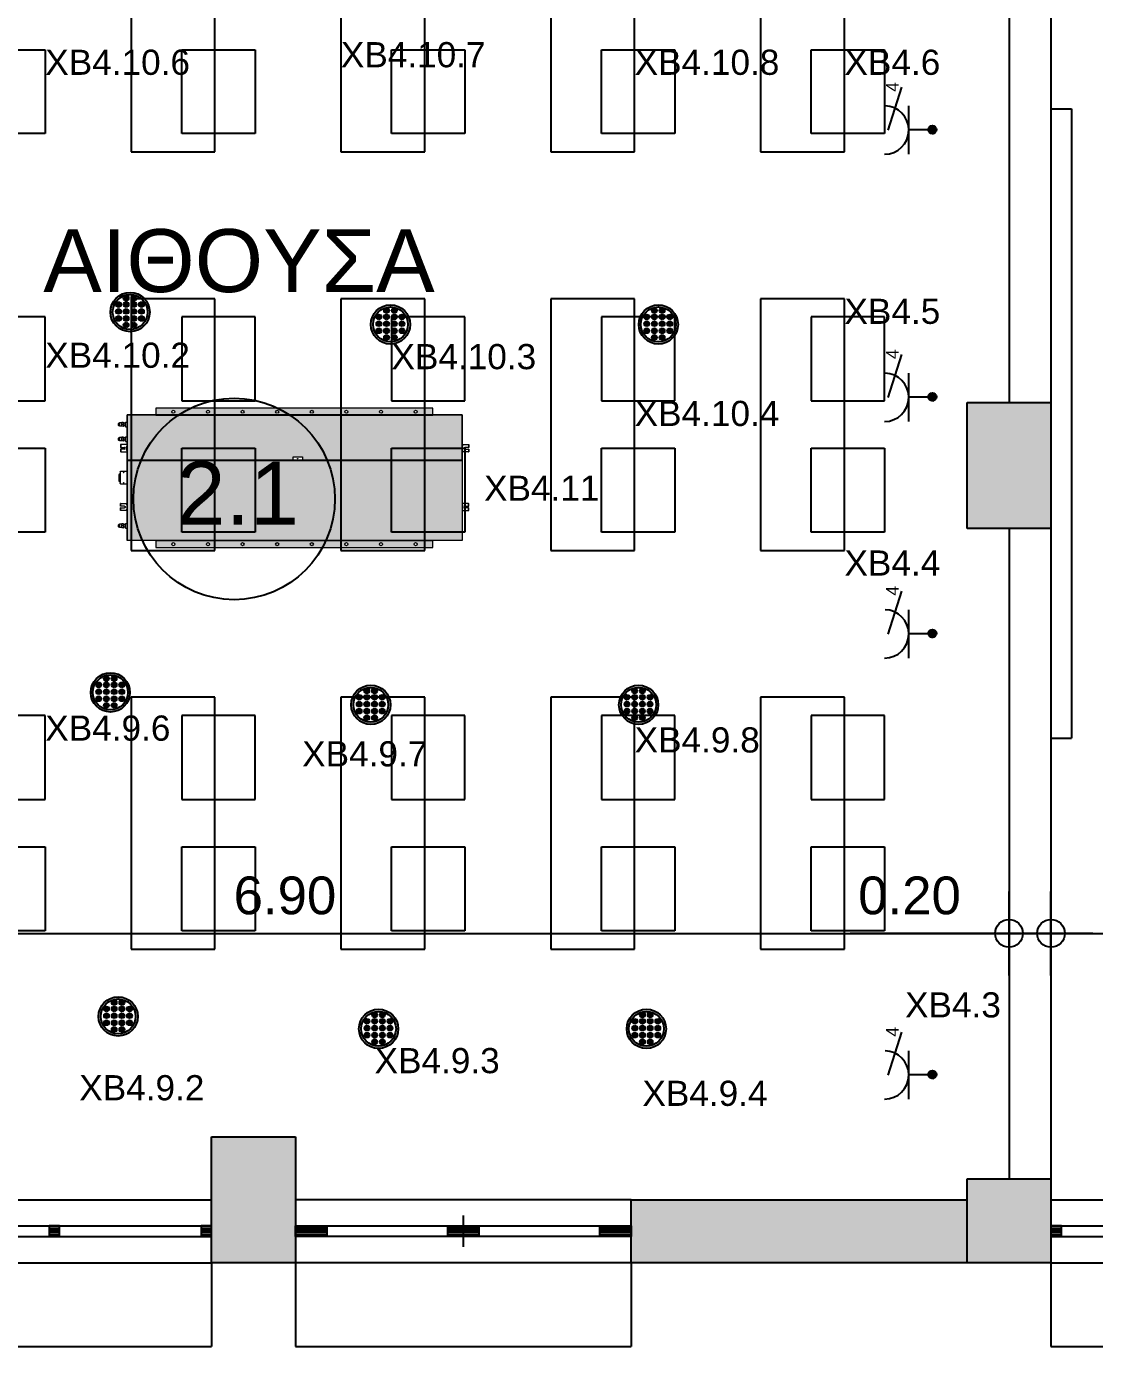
# Model space of a CAD drawing. Header units: metres. Extents: x 0 to 132, y -109 to 310.
# Drawn here: x 13.94 to 19.03, y 173.67 to 179.97 of the extents above; entities that cross this region are included whole.
import ezdxf

# ---------------------------------------------------------------- set-up
doc = ezdxf.new("R2010")
doc.units = ezdxf.units.M
doc.header["$LTSCALE"] = 0.036
doc.layers.get('0').update_dxf_attribs({"color": 252})
doc.layers.get('Defpoints').update_dxf_attribs({"color": 252})
for name, color, linetype in [('arxitektonika', 254, 'Continuous'), ('DIMBLK', 252, 'Continuous'), ('electext', 20, 'Continuous'), ('Epipla', 252, 'Continuous'), ('HLEK-SYMBOL', 3, 'Continuous'), ('HLEK_FL001_SYMBOLS', 230, 'Continuous'), ('mihanologika text', 20, 'Continuous'), ('Parathira', 252, 'Continuous')]:
    doc.layers.add(name, color=color, linetype=linetype)
doc.layers.add('axel', color=170, linetype='Continuous', lineweight=0)
doc.styles.add('COMU-N', font='arial.ttf')
doc.styles.get("Standard").update_dxf_attribs({"font": 'arial.ttf'})
doc.dimstyles.new('CADWDOT', dxfattribs={"dimscale": 0.1, "dimtxt": 1.8, "dimasz": 0.08, "dimexe": 2, "dimexo": 0, "dimgap": 0.09, "dimtad": 0, "dimrnd": 0.001, "dimzin": 0, "dimdsep": 46, "dimtxsty": 'Standard', "dimblk1": 'ARTDIM', "dimblk2": 'ARTDIM', "dimsah": 1, "dimcen": 0.09, "dimdle": 0.05, "dimse1": 1, "dimse2": 1, "dimadec": 0, "dimazin": 0, "dimtfac": 1, "dimtmove": 0, "dimatfit": 3, "dimldrblk": 'ARTDIM', "dimfxl": 2, "dimtvp": 0.9999, "dimtolj": 1, "dimtzin": 0, "dimarcsym": 0})

# ---------------------------------------------------------------- blocks, each defined once
blk = doc.blocks.new('A$C6FF3758E')
at = {"layer": 'Parathira'}
for p, q in [((0, 0.175), (0, 0.125)), ((0.05, 0.175), (0, 0.175)), ((0, 0.175), (3, 0.175)), ((0, 0.165), (0.05, 0.165)), ((0, 0.155), (0.05, 0.155)), ((0, 0.145), (0.05, 0.145)), ((0, 0.135), (0.05, 0.135)), ((0.05, 0.125), (0.05, 0.175)), ((0.725, 0.175), (0.725, 0.125)), ((0.775, 0.175), (0.725, 0.175)), ((0.725, 0.165), (0.775, 0.165)), ((0.725, 0.155), (0.775, 0.155)), ((0.725, 0.145), (0.775, 0.145)), ((0.725, 0.135), (0.775, 0.135)), ((0.775, 0.125), (0.775, 0.175)), ((1.475, 0.175), (1.475, 0.125)), ((1.525, 0.175), (1.475, 0.175)), ((1.475, 0.165), (1.525, 0.165)), ((1.475, 0.155), (1.525, 0.155)), ((1.475, 0.145), (1.525, 0.145)), ((1.475, 0.135), (1.525, 0.135)), ((1.525, 0.125), (1.525, 0.175)), ((2.225, 0.175), (2.225, 0.125)), ((2.275, 0.175), (2.225, 0.175)), ((2.225, 0.165), (2.275, 0.165)), ((2.225, 0.155), (2.275, 0.155)), ((2.225, 0.145), (2.275, 0.145)), ((2.225, 0.135), (2.275, 0.135)), ((2.275, 0.125), (2.275, 0.175)), ((2.95, 0.175), (2.95, 0.125)), ((3, 0.175), (2.95, 0.175)), ((2.95, 0.165), (3, 0.165)), ((2.95, 0.155), (3, 0.155)), ((2.95, 0.145), (3, 0.145)), ((2.95, 0.135), (3, 0.135)), ((3, 0.125), (3, 0.175)), ((0, 0.125), (0.05, 0.125)), ((0, 0.125), (3, 0.125)), ((0.725, 0.125), (0.775, 0.125)), ((1.475, 0.125), (1.525, 0.125)), ((2.225, 0.125), (2.275, 0.125)), ((2.95, 0.125), (3, 0.125))]:
    blk.add_line(p, q, dxfattribs=at)
blk = doc.blocks.new('A$C11F247D9')
at = {"layer": 'Parathira'}
for p, q in [((-0.15, -1.6), (-0.15, 0)), ((-0.15, 0), (-0.1, 0)), ((-0.14, 0), (-0.14, -0.15)), ((-0.13, 0), (-0.13, -0.15)), ((-0.12, 0), (-0.12, -0.15)), ((-0.11, 0), (-0.11, -0.15)), ((-0.1, 0), (-0.1, -1.6)), ((-0.1, -0.15), (-0.15, -0.15)), ((-0.1, -0.725), (-0.15, -0.725)), ((-0.14, -0.725), (-0.14, -0.875)), ((-0.13, -0.725), (-0.13, -0.875)), ((-0.12, -0.725), (-0.12, -0.875)), ((-0.11, -0.725), (-0.11, -0.875)), ((-0.05, -0.8), (-0.2, -0.8)), ((-0.1, -0.875), (-0.15, -0.875)), ((-0.1, -1.45), (-0.15, -1.45)), ((-0.14, -1.45), (-0.14, -1.6)), ((-0.13, -1.45), (-0.13, -1.6)), ((-0.12, -1.45), (-0.12, -1.6)), ((-0.11, -1.45), (-0.11, -1.6)), ((-0.1, -1.6), (-0.15, -1.6))]:
    blk.add_line(p, q, dxfattribs=at)
blk = doc.blocks.new('A$C3D465094')
at = {"layer": 'Parathira'}
for p, q in [((0.175, 0), (0.175, -3.2)), ((0.225, 0), (0.175, 0)), ((0.175, 0), (0.175, -0.05)), ((0.185, 0), (0.185, -0.05)), ((0.195, 0), (0.195, -0.05)), ((0.205, 0), (0.205, -0.05)), ((0.215, 0), (0.215, -0.05)), ((0.225, 0), (0.225, -3.2)), ((0.225, -0.05), (0.225, 0)), ((0.175, -0.05), (0.225, -0.05)), ((0.225, -0.775), (0.175, -0.775)), ((0.175, -0.775), (0.175, -0.825)), ((0.185, -0.775), (0.185, -0.825)), ((0.195, -0.775), (0.195, -0.825)), ((0.205, -0.775), (0.205, -0.825)), ((0.215, -0.775), (0.215, -0.825)), ((0.225, -0.825), (0.225, -0.775)), ((0.175, -0.825), (0.225, -0.825)), ((0.225, -1.575), (0.175, -1.575)), ((0.175, -1.575), (0.175, -1.625)), ((0.175, -1.625), (0.225, -1.625)), ((0.185, -1.575), (0.185, -1.625)), ((0.195, -1.575), (0.195, -1.625)), ((0.205, -1.575), (0.205, -1.625)), ((0.215, -1.575), (0.215, -1.625)), ((0.225, -1.625), (0.225, -1.575)), ((0.225, -2.375), (0.175, -2.375)), ((0.175, -2.375), (0.175, -2.425)), ((0.185, -2.375), (0.185, -2.425)), ((0.195, -2.375), (0.195, -2.425)), ((0.205, -2.375), (0.205, -2.425)), ((0.215, -2.375), (0.215, -2.425)), ((0.225, -2.425), (0.225, -2.375)), ((0.175, -2.425), (0.225, -2.425)), ((0.225, -3.15), (0.175, -3.15)), ((0.175, -3.15), (0.175, -3.2)), ((0.175, -3.2), (0.225, -3.2)), ((0.185, -3.15), (0.185, -3.2)), ((0.195, -3.15), (0.195, -3.2)), ((0.205, -3.15), (0.205, -3.2)), ((0.215, -3.15), (0.215, -3.2)), ((0.225, -3.2), (0.225, -3.15))]:
    blk.add_line(p, q, dxfattribs=at)
blk = doc.blocks.new('ARTDIM')
at = {"layer": 'DIMBLK'}
for p, q in [((0, -24.9975), (0, 24.9975)), ((-24.9975, 0), (24.9975, 0))]:
    blk.add_line(p, q, dxfattribs=at)
blk.add_circle((0, 0), 8.25, dxfattribs=at)
blk = doc.blocks.new('*D718')
at = {"layer": 'arxitektonika', "color": 0, "lineweight": -2}
blk.add_line((11.7248, 175.642), (18.6102, 175.642), dxfattribs=at)
at = {"layer": 'Defpoints', "color": 0, "transparency": 16777216}
for p in [(11.7168, 176.3725), (18.6182, 176.3725), (18.6182, 175.642)]:
    blk.add_point(p, dxfattribs=at)
at = {"layer": 'arxitektonika', "color": 0, "lineweight": -2, "xscale": 0.008, "yscale": 0.008, "zscale": 0.008, "rotation": 180}
blk.add_blockref('ARTDIM', (11.7168, 175.642), dxfattribs=at)
at = {"layer": 'arxitektonika', "color": 0, "lineweight": -2, "xscale": 0.008, "yscale": 0.008, "zscale": 0.008}
blk.add_blockref('ARTDIM', (18.6182, 175.642), dxfattribs=at)
at = {"layer": 'arxitektonika', "color": 0, "insert": (15.1675, 175.822), "char_height": 0.18, "attachment_point": 5}
blk.add_mtext('\\A1;6.90', dxfattribs=at)
blk = doc.blocks.new('*D719')
at = {"layer": 'arxitektonika', "color": 0, "lineweight": -2}
blk.add_line((18.8262, 175.642), (25.8102, 175.642), dxfattribs=at)
at = {"layer": 'Defpoints', "color": 0, "transparency": 16777216}
for p in [(18.8182, 177.5725), (25.8182, 177.5725), (25.8182, 175.642)]:
    blk.add_point(p, dxfattribs=at)
at = {"layer": 'arxitektonika', "color": 0, "lineweight": -2, "xscale": 0.008, "yscale": 0.008, "zscale": 0.008, "rotation": 180}
blk.add_blockref('ARTDIM', (18.8182, 175.642), dxfattribs=at)
at = {"layer": 'arxitektonika', "color": 0, "lineweight": -2, "xscale": 0.008, "yscale": 0.008, "zscale": 0.008}
blk.add_blockref('ARTDIM', (25.8182, 175.642), dxfattribs=at)
at = {"layer": 'arxitektonika', "color": 0, "insert": (22.3182, 175.822), "char_height": 0.18, "attachment_point": 5}
blk.add_mtext('\\A1;7.00', dxfattribs=at)
blk = doc.blocks.new('*D749')
at = {"layer": 'arxitektonika', "color": 0, "lineweight": -2}
for p, q in [((18.6182, 175.642), (17.8609, 175.642)), ((18.8102, 175.642), (18.6262, 175.642))]:
    blk.add_line(p, q, dxfattribs=at)
at = {"layer": 'Defpoints', "color": 0, "transparency": 16777216}
for p in [(18.6182, 175.7541), (18.8182, 175.7541), (18.6182, 175.642)]:
    blk.add_point(p, dxfattribs=at)
at = {"layer": 'arxitektonika', "color": 0, "lineweight": -2, "xscale": 0.008, "yscale": 0.008, "zscale": 0.008, "rotation": 180}
blk.add_blockref('ARTDIM', (18.6182, 175.642), dxfattribs=at)
at = {"layer": 'arxitektonika', "color": 0, "lineweight": -2, "xscale": 0.008, "yscale": 0.008, "zscale": 0.008}
blk.add_blockref('ARTDIM', (18.8182, 175.642), dxfattribs=at)
at = {"layer": 'arxitektonika', "color": 0, "insert": (18.1442, 175.822), "char_height": 0.18, "attachment_point": 5}
blk.add_mtext('\\A1;0.20', dxfattribs=at)
blk = doc.blocks.new('A$C5883325D')
at = {"layer": 'Epipla'}
for p, q in [((1.9027, -1.3048), (1.9027, -2.5048)), ((2.3027, -1.3048), (1.9027, -1.3048)), ((2.3027, -2.5048), (2.3027, -1.3048)), ((2.9027, -1.3048), (2.9027, -2.5048)), ((3.3027, -1.3048), (2.9027, -1.3048)), ((3.3027, -2.5048), (3.3027, -1.3048)), ((3.9027, -1.3048), (3.9027, -2.5048)), ((4.3027, -1.3048), (3.9027, -1.3048)), ((4.3027, -2.5048), (4.3027, -1.3048)), ((4.9027, -1.3048), (4.9027, -2.5048)), ((5.3027, -1.3048), (4.9027, -1.3048)), ((5.3027, -2.5048), (5.3027, -1.3048)), ((6.3027, -1.3048), (5.9027, -1.3048)), ((5.9027, -1.3048), (5.9027, -2.5048)), ((6.3027, -2.5048), (6.3027, -1.3048)), ((1.1745, -1.3258), (0.7745, -1.3258)), ((0.7745, -1.3258), (0.7745, -2.5258)), ((1.1745, -2.5258), (1.1745, -1.3258)), ((2.144, -1.3918), (2.144, -1.7918)), ((2.494, -1.3918), (2.144, -1.3918)), ((2.494, -1.7918), (2.494, -1.3918)), ((3.144, -1.3918), (3.144, -1.7918)), ((3.494, -1.3918), (3.144, -1.3918)), ((3.494, -1.7918), (3.494, -1.3918)), ((4.144, -1.3918), (4.144, -1.7918)), ((4.494, -1.3918), (4.144, -1.3918)), ((4.494, -1.7918), (4.494, -1.3918)), ((5.144, -1.3918), (5.144, -1.7918)), ((5.494, -1.3918), (5.144, -1.3918)), ((5.494, -1.7918), (5.494, -1.3918)), ((6.494, -1.3918), (6.144, -1.3918)), ((6.144, -1.3918), (6.144, -1.7918)), ((6.494, -1.7918), (6.494, -1.3918)), ((0.9333, -1.6784), (0.5833, -1.6784)), ((0.5833, -1.6784), (0.5833, -2.0784)), ((0.9333, -2.0784), (0.9333, -1.6784)), ((2.144, -1.7918), (2.494, -1.7918)), ((3.144, -1.7918), (3.494, -1.7918)), ((4.144, -1.7918), (4.494, -1.7918)), ((5.144, -1.7918), (5.494, -1.7918)), ((6.144, -1.7918), (6.494, -1.7918)), ((2.144, -2.0179), (2.494, -2.0179)), ((2.144, -2.4179), (2.144, -2.0179)), ((2.494, -2.0179), (2.494, -2.4179)), ((3.144, -2.0179), (3.494, -2.0179)), ((3.144, -2.4179), (3.144, -2.0179)), ((3.494, -2.0179), (3.494, -2.4179)), ((4.144, -2.0179), (4.494, -2.0179)), ((4.144, -2.4179), (4.144, -2.0179)), ((4.494, -2.0179), (4.494, -2.4179)), ((5.144, -2.0179), (5.494, -2.0179)), ((5.144, -2.4179), (5.144, -2.0179)), ((5.494, -2.0179), (5.494, -2.4179)), ((6.144, -2.4179), (6.144, -2.0179)), ((6.144, -2.0179), (6.494, -2.0179)), ((6.494, -2.0179), (6.494, -2.4179)), ((0.5833, -2.0784), (0.9333, -2.0784)), ((2.494, -2.4179), (2.144, -2.4179)), ((3.494, -2.4179), (3.144, -2.4179)), ((4.494, -2.4179), (4.144, -2.4179)), ((5.494, -2.4179), (5.144, -2.4179)), ((6.494, -2.4179), (6.144, -2.4179)), ((1.9027, -2.5048), (2.3027, -2.5048)), ((2.9027, -2.5048), (3.3027, -2.5048)), ((3.9027, -2.5048), (4.3027, -2.5048)), ((4.9027, -2.5048), (5.3027, -2.5048)), ((5.9027, -2.5048), (6.3027, -2.5048)), ((0.7745, -2.5258), (1.1745, -2.5258)), ((2.3027, -3.2048), (1.9027, -3.2048)), ((1.9027, -3.2048), (1.9027, -4.4048)), ((2.3027, -4.4048), (2.3027, -3.2048)), ((3.3027, -3.2048), (2.9027, -3.2048)), ((2.9027, -3.2048), (2.9027, -4.4048)), ((3.3027, -4.4048), (3.3027, -3.2048)), ((4.3027, -3.2048), (3.9027, -3.2048)), ((3.9027, -3.2048), (3.9027, -4.4048)), ((4.3027, -4.4048), (4.3027, -3.2048)), ((5.3027, -3.2048), (4.9027, -3.2048)), ((4.9027, -3.2048), (4.9027, -4.4048)), ((5.3027, -4.4048), (5.3027, -3.2048)), ((5.9027, -3.2048), (5.9027, -4.4048)), ((6.3027, -3.2048), (5.9027, -3.2048)), ((6.3027, -4.4048), (6.3027, -3.2048)), ((2.494, -3.2918), (2.144, -3.2918)), ((2.144, -3.2918), (2.144, -3.6918)), ((2.494, -3.6918), (2.494, -3.2918)), ((3.494, -3.2918), (3.144, -3.2918)), ((3.144, -3.2918), (3.144, -3.6918)), ((3.494, -3.6918), (3.494, -3.2918)), ((4.494, -3.2918), (4.144, -3.2918)), ((4.144, -3.2918), (4.144, -3.6918)), ((4.494, -3.6918), (4.494, -3.2918)), ((5.494, -3.2918), (5.144, -3.2918)), ((5.144, -3.2918), (5.144, -3.6918)), ((5.494, -3.6918), (5.494, -3.2918)), ((6.144, -3.2918), (6.144, -3.6918)), ((6.494, -3.2918), (6.144, -3.2918)), ((6.494, -3.6918), (6.494, -3.2918)), ((2.144, -3.6918), (2.494, -3.6918)), ((3.144, -3.6918), (3.494, -3.6918)), ((4.144, -3.6918), (4.494, -3.6918)), ((5.144, -3.6918), (5.494, -3.6918)), ((6.144, -3.6918), (6.494, -3.6918)), ((2.144, -4.3179), (2.144, -3.9179)), ((2.144, -3.9179), (2.494, -3.9179)), ((2.494, -3.9179), (2.494, -4.3179)), ((3.144, -4.3179), (3.144, -3.9179)), ((3.144, -3.9179), (3.494, -3.9179)), ((3.494, -3.9179), (3.494, -4.3179)), ((4.144, -4.3179), (4.144, -3.9179)), ((4.144, -3.9179), (4.494, -3.9179)), ((4.494, -3.9179), (4.494, -4.3179)), ((5.144, -4.3179), (5.144, -3.9179)), ((5.144, -3.9179), (5.494, -3.9179)), ((5.494, -3.9179), (5.494, -4.3179)), ((6.144, -3.9179), (6.494, -3.9179)), ((6.144, -4.3179), (6.144, -3.9179)), ((6.494, -3.9179), (6.494, -4.3179)), ((2.494, -4.3179), (2.144, -4.3179)), ((3.494, -4.3179), (3.144, -4.3179)), ((4.494, -4.3179), (4.144, -4.3179)), ((5.494, -4.3179), (5.144, -4.3179)), ((6.494, -4.3179), (6.144, -4.3179)), ((1.9027, -4.4048), (2.3027, -4.4048)), ((2.9027, -4.4048), (3.3027, -4.4048)), ((3.9027, -4.4048), (4.3027, -4.4048)), ((4.9027, -4.4048), (5.3027, -4.4048)), ((5.9027, -4.4048), (6.3027, -4.4048)), ((2.3027, -5.1048), (1.9027, -5.1048)), ((1.9027, -5.1048), (1.9027, -6.3048)), ((2.3027, -6.3048), (2.3027, -5.1048)), ((3.3027, -5.1048), (2.9027, -5.1048)), ((2.9027, -5.1048), (2.9027, -6.3048)), ((3.3027, -6.3048), (3.3027, -5.1048)), ((4.3027, -5.1048), (3.9027, -5.1048)), ((3.9027, -5.1048), (3.9027, -6.3048)), ((4.3027, -6.3048), (4.3027, -5.1048)), ((5.3027, -5.1048), (4.9027, -5.1048)), ((4.9027, -5.1048), (4.9027, -6.3048)), ((5.3027, -6.3048), (5.3027, -5.1048)), ((5.9027, -5.1048), (5.9027, -6.3048)), ((6.3027, -5.1048), (5.9027, -5.1048)), ((6.3027, -6.3048), (6.3027, -5.1048)), ((2.494, -5.1918), (2.144, -5.1918)), ((2.144, -5.1918), (2.144, -5.5918)), ((2.494, -5.5918), (2.494, -5.1918)), ((3.494, -5.1918), (3.144, -5.1918)), ((3.144, -5.1918), (3.144, -5.5918)), ((3.494, -5.5918), (3.494, -5.1918)), ((4.494, -5.1918), (4.144, -5.1918)), ((4.144, -5.1918), (4.144, -5.5918)), ((4.494, -5.5918), (4.494, -5.1918)), ((5.494, -5.1918), (5.144, -5.1918)), ((5.144, -5.1918), (5.144, -5.5918)), ((5.494, -5.5918), (5.494, -5.1918)), ((6.144, -5.1918), (6.144, -5.5918)), ((6.494, -5.1918), (6.144, -5.1918)), ((6.494, -5.5918), (6.494, -5.1918)), ((2.144, -5.5918), (2.494, -5.5918)), ((3.144, -5.5918), (3.494, -5.5918)), ((4.144, -5.5918), (4.494, -5.5918)), ((5.144, -5.5918), (5.494, -5.5918)), ((6.144, -5.5918), (6.494, -5.5918)), ((2.144, -6.2179), (2.144, -5.8179)), ((2.144, -5.8179), (2.494, -5.8179)), ((2.494, -5.8179), (2.494, -6.2179)), ((3.144, -6.2179), (3.144, -5.8179)), ((3.144, -5.8179), (3.494, -5.8179)), ((3.494, -5.8179), (3.494, -6.2179)), ((4.144, -6.2179), (4.144, -5.8179)), ((4.144, -5.8179), (4.494, -5.8179)), ((4.494, -5.8179), (4.494, -6.2179)), ((5.144, -6.2179), (5.144, -5.8179)), ((5.144, -5.8179), (5.494, -5.8179)), ((5.494, -5.8179), (5.494, -6.2179)), ((6.144, -5.8179), (6.494, -5.8179)), ((6.144, -6.2179), (6.144, -5.8179)), ((6.494, -5.8179), (6.494, -6.2179)), ((2.494, -6.2179), (2.144, -6.2179)), ((3.494, -6.2179), (3.144, -6.2179)), ((4.494, -6.2179), (4.144, -6.2179)), ((5.494, -6.2179), (5.144, -6.2179)), ((6.494, -6.2179), (6.144, -6.2179)), ((1.9027, -6.3048), (2.3027, -6.3048)), ((2.9027, -6.3048), (3.3027, -6.3048)), ((3.9027, -6.3048), (4.3027, -6.3048)), ((4.9027, -6.3048), (5.3027, -6.3048)), ((5.9027, -6.3048), (6.3027, -6.3048))]:
    blk.add_line(p, q, dxfattribs=at)
blk = doc.blocks.new('gJ6_a14')
at = {"linetype": 'Continuous'}
for p, q in [((-0.1176, 0.1119), (0.113, 0.1119)), ((0, 0.1119), (0, 0))]:
    blk.add_line(p, q, dxfattribs=at)
blk.add_arc((-0.0023, 0.2279), 0.1153, 180, 358.95657, dxfattribs=at)
blk = doc.blocks.new('*X789')
at = {"color": 0}
for p, q in [((15.598, 2.587), (15.737, 2.727)), ((15.598, 2.622), (15.702, 2.727)), ((15.601, 2.607), (15.609, 2.616)), ((15.604, 2.646), (15.605, 2.647)), ((15.605, 2.559), (15.765, 2.719)), ((15.605, 2.577), (15.614, 2.585)), ((15.609, 2.652), (15.618, 2.66)), ((15.611, 2.547), (15.618, 2.554)), ((15.614, 2.621), (15.623, 2.63)), ((15.617, 2.536), (15.789, 2.707)), ((15.618, 2.59), (15.627, 2.599)), ((15.623, 2.665), (15.631, 2.674)), ((15.623, 2.559), (15.631, 2.568)), ((15.627, 2.634), (15.636, 2.643)), ((15.627, 2.528), (15.636, 2.537)), ((15.631, 2.603), (15.64, 2.612)), ((15.633, 2.516), (15.808, 2.691)), ((15.636, 2.678), (15.645, 2.687)), ((15.636, 2.572), (15.645, 2.581)), ((15.64, 2.647), (15.649, 2.656)), ((15.64, 2.541), (15.649, 2.55)), ((15.645, 2.616), (15.654, 2.625)), ((15.645, 2.51), (15.654, 2.519)), ((15.649, 2.691), (15.658, 2.7)), ((15.649, 2.585), (15.658, 2.594)), ((15.653, 2.501), (15.824, 2.672)), ((15.654, 2.66), (15.662, 2.669)), ((15.654, 2.554), (15.662, 2.563)), ((15.658, 2.63), (15.667, 2.638)), ((15.658, 2.523), (15.667, 2.532)), ((15.662, 2.705), (15.671, 2.714)), ((15.662, 2.599), (15.671, 2.607)), ((15.664, 2.494), (15.671, 2.501)), ((15.667, 2.674), (15.676, 2.683)), ((15.667, 2.568), (15.676, 2.577)), ((15.671, 2.643), (15.68, 2.652)), ((15.671, 2.537), (15.68, 2.546)), ((15.676, 2.718), (15.678, 2.721)), ((15.676, 2.489), (15.836, 2.648)), ((15.676, 2.612), (15.685, 2.621)), ((15.676, 2.506), (15.685, 2.515)), ((15.68, 2.687), (15.689, 2.696)), ((15.68, 2.581), (15.689, 2.59)), ((15.685, 2.656), (15.693, 2.665)), ((15.685, 2.55), (15.693, 2.559)), ((15.689, 2.625), (15.698, 2.634)), ((15.689, 2.519), (15.698, 2.528)), ((15.693, 2.7), (15.702, 2.709)), ((15.693, 2.594), (15.702, 2.603)), ((15.693, 2.488), (15.702, 2.497)), ((15.698, 2.669), (15.707, 2.678)), ((15.698, 2.563), (15.707, 2.572)), ((15.702, 2.638), (15.711, 2.647)), ((15.702, 2.532), (15.711, 2.541)), ((15.705, 2.482), (15.843, 2.62)), ((15.707, 2.714), (15.715, 2.722)), ((15.707, 2.607), (15.715, 2.616)), ((15.707, 2.501), (15.715, 2.51)), ((15.711, 2.683), (15.72, 2.691)), ((15.711, 2.577), (15.72, 2.585)), ((15.715, 2.652), (15.724, 2.66)), ((15.715, 2.546), (15.724, 2.554)), ((15.72, 2.727), (15.721, 2.728)), ((15.72, 2.621), (15.729, 2.63)), ((15.72, 2.515), (15.729, 2.523)), ((15.724, 2.696), (15.733, 2.705)), ((15.724, 2.59), (15.733, 2.599)), ((15.724, 2.484), (15.733, 2.493)), ((15.729, 2.665), (15.738, 2.674)), ((15.729, 2.559), (15.738, 2.568)), ((15.733, 2.634), (15.742, 2.643)), ((15.733, 2.528), (15.742, 2.537)), ((15.738, 2.709), (15.746, 2.718)), ((15.738, 2.603), (15.746, 2.612)), ((15.738, 2.497), (15.746, 2.506)), ((15.741, 2.482), (15.842, 2.584)), ((15.742, 2.678), (15.751, 2.687)), ((15.742, 2.572), (15.751, 2.581)), ((15.746, 2.647), (15.755, 2.656)), ((15.746, 2.541), (15.755, 2.55)), ((15.751, 2.722), (15.752, 2.724)), ((15.751, 2.616), (15.76, 2.625)), ((15.751, 2.51), (15.76, 2.519)), ((15.755, 2.691), (15.764, 2.7)), ((15.755, 2.585), (15.764, 2.594)), ((15.76, 2.66), (15.768, 2.669)), ((15.76, 2.554), (15.768, 2.563)), ((15.764, 2.63), (15.773, 2.638)), ((15.764, 2.523), (15.773, 2.532)), ((15.768, 2.705), (15.777, 2.714)), ((15.768, 2.599), (15.777, 2.607)), ((15.768, 2.493), (15.777, 2.501)), ((15.773, 2.674), (15.782, 2.683)), ((15.773, 2.568), (15.782, 2.577)), ((15.777, 2.643), (15.786, 2.652)), ((15.777, 2.537), (15.786, 2.546)), ((15.782, 2.612), (15.791, 2.621)), ((15.782, 2.506), (15.791, 2.515)), ((15.786, 2.687), (15.795, 2.696)), ((15.786, 2.581), (15.795, 2.59)), ((15.791, 2.656), (15.799, 2.665)), ((15.791, 2.55), (15.799, 2.559)), ((15.795, 2.625), (15.804, 2.634)), ((15.795, 2.519), (15.804, 2.528)), ((15.799, 2.594), (15.808, 2.603)), ((15.804, 2.669), (15.813, 2.678)), ((15.804, 2.563), (15.813, 2.572)), ((15.808, 2.638), (15.817, 2.647)), ((15.808, 2.532), (15.817, 2.541)), ((15.813, 2.607), (15.822, 2.616)), ((15.817, 2.577), (15.826, 2.585)), ((15.822, 2.652), (15.83, 2.66)), ((15.822, 2.546), (15.83, 2.554)), ((15.826, 2.621), (15.835, 2.63)), ((15.83, 2.59), (15.839, 2.599)), ((15.835, 2.559), (15.835, 2.56)), ((15.839, 2.634), (15.84, 2.635)), ((15.844, 2.603), (15.844, 2.603))]:
    blk.add_line(p, q, dxfattribs=at)
blk = doc.blocks.new('GJ6_A78')
at = {"layer": 'HLEK-SYMBOL', "color": 0, "linetype": 'Continuous'}
blk.add_circle((0, 0), 0.0989, dxfattribs=at)
at = {"layer": 'HLEK-SYMBOL', "color": 0, "xscale": 0.8, "yscale": 0.8, "zscale": 0.8}
blk.add_blockref('*X789', (-12.576, -2.084), dxfattribs=at)
blk = doc.blocks.new('priza')
at = {"layer": 'HLEK_FL001_SYMBOLS', "rotation": 180}
blk.add_blockref('gJ6_a14', (87.4, -100.4952), dxfattribs=at)
at = {"layer": 'HLEK_FL001_SYMBOLS', "xscale": 0.1951472641207488, "yscale": 0.1951472641207488, "zscale": 0.1951472641207488}
blk.add_blockref('GJ6_A78', (87.4, -100.4953), dxfattribs=at)
blk = doc.blocks.new('priza tetrapli')
at = {"layer": 'HLEK_FL001_SYMBOLS', "ltscale": 5}
blk.add_line((444.1264, -18.901), (444.3314, -18.9664), dxfattribs=at)
at = {"layer": 'HLEK_FL001_SYMBOLS', "rotation": 180}
blk.add_blockref('priza', (531.5297, -119.6074), dxfattribs=at)
at = {"layer": 'HLEK_FL001_SYMBOLS', "ltscale": 5}
blk.add_text('4', height=0.06, dxfattribs=at).set_placement((444.3099, -18.9515))
blk = doc.blocks.new('led downlight 26W xoneyto 18cm')
at = {"layer": 'HLEK_FL001_SYMBOLS'}
h = blk.add_hatch(color=256, dxfattribs=at)
h.paths.add_polyline_path([(45.0105, 62.6523, 1), (45.1976, 62.6523, 1)])
h.paths.add_polyline_path([(45.1872, 62.6523, 1), (45.0209, 62.6523, 1)], flags=16)
at = {"layer": 'HLEK_FL001_SYMBOLS', "linetype": 'Continuous', "lineweight": 0}
h = blk.add_hatch(color=11, dxfattribs=at)
h.dxf.hatch_style = 1
h.paths.add_polyline_path([(45.062, 62.688, 1), (45.0351, 62.688, 1)])
h = blk.add_hatch(color=11, dxfattribs=at)
h.dxf.hatch_style = 1
h.paths.add_polyline_path([(45.0985, 62.7188, 1), (45.0716, 62.7188, 1)])
h = blk.add_hatch(color=11, dxfattribs=at)
h.dxf.hatch_style = 1
h.paths.add_polyline_path([(45.0985, 62.688, 1), (45.0716, 62.688, 1)])
h = blk.add_hatch(color=11, dxfattribs=at)
h.dxf.hatch_style = 1
h.paths.add_polyline_path([(45.1355, 62.7188, 1), (45.1087, 62.7188, 1)])
h = blk.add_hatch(color=11, dxfattribs=at)
h.dxf.hatch_style = 1
h.paths.add_polyline_path([(45.1355, 62.688, 1), (45.1087, 62.688, 1)])
h = blk.add_hatch(color=11, dxfattribs=at)
h.dxf.hatch_style = 1
h.paths.add_polyline_path([(45.172, 62.688, 1), (45.1452, 62.688, 1)])
h = blk.add_hatch(color=11, dxfattribs=at)
h.dxf.hatch_style = 1
h.paths.add_polyline_path([(45.062, 62.6556, 1), (45.0351, 62.6556, 1)])
h = blk.add_hatch(color=11, dxfattribs=at)
h.dxf.hatch_style = 1
h.paths.add_polyline_path([(45.062, 62.6219, 1), (45.0351, 62.6219, 1)])
h = blk.add_hatch(color=11, dxfattribs=at)
h.dxf.hatch_style = 1
h.paths.add_polyline_path([(45.0985, 62.6556, 1), (45.0716, 62.6556, 1)])
h = blk.add_hatch(color=11, dxfattribs=at)
h.dxf.hatch_style = 1
h.paths.add_polyline_path([(45.0985, 62.6219, 1), (45.0716, 62.6219, 1)])
h = blk.add_hatch(color=11, dxfattribs=at)
h.dxf.hatch_style = 1
h.paths.add_polyline_path([(45.1355, 62.6556, 1), (45.1087, 62.6556, 1)])
h = blk.add_hatch(color=11, dxfattribs=at)
h.dxf.hatch_style = 1
h.paths.add_polyline_path([(45.1355, 62.6219, 1), (45.1087, 62.6219, 1)])
h = blk.add_hatch(color=11, dxfattribs=at)
h.dxf.hatch_style = 1
h.paths.add_polyline_path([(45.172, 62.6556, 1), (45.1452, 62.6556, 1)])
h = blk.add_hatch(color=11, dxfattribs=at)
h.dxf.hatch_style = 1
h.paths.add_polyline_path([(45.172, 62.6219, 1), (45.1452, 62.6219, 1)])
h = blk.add_hatch(color=11, dxfattribs=at)
h.dxf.hatch_style = 1
h.paths.add_polyline_path([(45.0985, 62.5906, 1), (45.0716, 62.5906, 1)])
h = blk.add_hatch(color=11, dxfattribs=at)
h.dxf.hatch_style = 1
h.paths.add_polyline_path([(45.1355, 62.5906, 1), (45.1087, 62.5906, 1)])
at = {"layer": 'HLEK_FL001_SYMBOLS'}
for radius in [0.0936, 0.0831]:
    blk.add_circle((45.1041, 62.6523), radius, dxfattribs=at)
at = {"layer": 'HLEK_FL001_SYMBOLS', "linetype": 'Continuous', "lineweight": 0}
for centre in [(45.0486, 62.688), (45.0851, 62.7188), (45.0851, 62.688), (45.1221, 62.7188), (45.1221, 62.688), (45.1586, 62.688), (45.0486, 62.6556), (45.0486, 62.6219), (45.0851, 62.6556), (45.0851, 62.6219), (45.1221, 62.6556), (45.1221, 62.6219), (45.1586, 62.6556), (45.1586, 62.6219), (45.0851, 62.5906), (45.1221, 62.5906)]:
    blk.add_circle(centre, 0.0134, dxfattribs=at)
blk = doc.blocks.new('A$C5A126718')
at = {"layer": 'axel'}
for p, q in [((-0.0317, 0.0343), (-0.0317, 0.0321)), ((-0.0301, 0.0343), (-0.0317, 0.0343)), ((-0.0317, 0.0321), (-0.0317, 0.0236)), ((-0.0317, 0.0321), (-0.0301, 0.0321)), ((-0.0317, 0.0236), (-0.0301, 0.0236)), ((-0.0317, 0.0236), (-0.0317, 0.0214)), ((-0.0301, 0.0214), (-0.0317, 0.0214)), ((-0.0301, 0.0129), (-0.0317, 0.0129)), ((-0.0317, 0.0129), (-0.0317, 0.0107)), ((-0.0317, 0.0107), (-0.0301, 0.0107)), ((-0.0317, 0.0107), (-0.0317, 0.0021)), ((-0.0317, 0.0021), (-0.0301, 0.0021)), ((-0.0317, 0.0021), (-0.0317, 0)), ((-0.0301, 0), (-0.0317, 0)), ((-0.0012, 0.0343), (-0.0301, 0.0343)), ((-0.0301, 0.0343), (-0.0301, 0.0321)), ((-0.0301, 0.0321), (-0.0301, 0.0236)), ((-0.0301, 0.0236), (-0.0301, 0.0214)), ((-0.0301, 0.0214), (-0.0131, 0.0214)), ((-0.0301, 0.0129), (-0.0301, 0.0107)), ((-0.0131, 0.0129), (-0.0301, 0.0129)), ((-0.0301, 0.0107), (-0.0301, 0.0021)), ((-0.0301, 0.0021), (-0.0301, 0)), ((-0.0301, 0), (-0.0012, 0)), ((-0.0012, 0.0343), (0, 0.0343)), ((-0.0012, 0.0343), (-0.0012, 0.033)), ((-0.0012, 0.033), (-0.0012, 0.03)), ((-0.0012, 0.03), (-0.0012, 0.0271)), ((-0.0012, 0.0271), (0, 0.0271)), ((-0.0012, 0.027), (-0.0012, 0.0271)), ((-0.0012, 0.0073), (-0.0012, 0.027)), ((-0.0012, 0.0071), (-0.0012, 0.0073)), ((-0.0012, 0.0071), (0, 0.0071)), ((-0.0012, 0.0071), (-0.0012, 0.0043)), ((-0.0012, 0.0043), (-0.0012, 0.0013)), ((-0.0012, 0.0013), (-0.0012, 0)), ((-0.0012, 0), (0, 0)), ((0.0004, 0.0271), (0.0004, 0.0343)), ((0.0004, 0.0271), (0.0004, 0.0343)), ((0.0004, 0.0211), (0.0004, 0.0271)), ((0.0004, 0.0211), (0.0004, 0.0271)), ((0.0004, 0.0207), (0.0004, 0.0211)), ((0.0004, 0.0207), (0.0004, 0.0211)), ((0.0004, 0.0186), (0.0004, 0.0207)), ((0.0004, 0.0186), (0.0004, 0.0207)), ((0.0004, 0.0157), (0.0004, 0.0186)), ((0.0004, 0.0157), (0.0004, 0.0186)), ((0.0004, 0.0136), (0.0004, 0.0157)), ((0.0004, 0.0136), (0.0004, 0.0157)), ((0.0004, 0.0132), (0.0004, 0.0136)), ((0.0004, 0.0132), (0.0004, 0.0136)), ((0.0004, 0.0071), (0.0004, 0.0132)), ((0.0004, 0.0071), (0.0004, 0.0132)), ((0.0004, 0), (0.0004, 0.0071)), ((0.0004, 0), (0.0004, 0.0071))]:
    blk.add_line(p, q, dxfattribs=at)
blk.add_arc((-0.0131, 0.0171), 0.00429, 270, 90, dxfattribs=at)
blk = doc.blocks.new('A$C3A54651E')
at = {"layer": 'axel'}
for p, q in [((0.0091, 0.0228), (0, 0.0228)), ((0, 0.0228), (0, 0)), ((0.0091, 0), (0, 0)), ((0.0091, 0), (0.0091, 0.0228)), ((0.0091, 0.0171), (0.0162, 0.0171)), ((0.0091, 0.0057), (0.0162, 0.0057)), ((0.0162, 0.019), (0.0166, 0.0193)), ((0.0162, 0.0038), (0.0162, 0.019)), ((0.0162, 0.0038), (0.0166, 0.0035)), ((0.0166, 0.0035), (0.0166, 0.0193)), ((0.0166, 0.0193), (0.0184, 0.0193)), ((0.0166, 0.0035), (0.0184, 0.0035)), ((0.0184, 0.02), (0.0184, 0.0199)), ((0.0184, 0.02), (0.0184, 0.02)), ((0.0184, 0.0199), (0.0184, 0.0193)), ((0.0184, 0.0193), (0.0184, 0.0153)), ((0.0184, 0.0153), (0.0184, 0.0067)), ((0.0184, 0.0067), (0.0184, 0.0035)), ((0.0184, 0.0035), (0.0184, 0.0028)), ((0.0184, 0.0028), (0.0184, 0.0028)), ((0.0191, 0.0202), (0.0254, 0.0202)), ((0.0191, 0.0197), (0.0254, 0.0197)), ((0.0191, 0.0109), (0.0254, 0.0109)), ((0.0191, 0.0026), (0.0254, 0.0026)), ((0.0262, 0.0199), (0.0262, 0.02)), ((0.0262, 0.02), (0.0262, 0.02)), ((0.0262, 0.0182), (0.0262, 0.0199)), ((0.0262, 0.0153), (0.0262, 0.0182)), ((0.0262, 0.0182), (0.0284, 0.0182)), ((0.0262, 0.0067), (0.0262, 0.0153)), ((0.0262, 0.0046), (0.0262, 0.0067)), ((0.0262, 0.0028), (0.0262, 0.0046)), ((0.0262, 0.0046), (0.0284, 0.0046)), ((0.0262, 0.0028), (0.0262, 0.0028)), ((0.0284, 0.0193), (0.037, 0.0193)), ((0.0284, 0.0182), (0.0284, 0.0193)), ((0.0284, 0.0046), (0.0284, 0.0182)), ((0.0284, 0.0035), (0.0284, 0.0046)), ((0.0284, 0.0035), (0.037, 0.0035)), ((0.037, 0.0035), (0.037, 0.0193)), ((0.0373, 0.019), (0.037, 0.0193)), ((0.0373, 0.0037), (0.037, 0.0035)), ((0.0373, 0.0182), (0.0373, 0.019)), ((0.0373, 0.0046), (0.0373, 0.0182)), ((0.0373, 0.0182), (0.0403, 0.0182)), ((0.0373, 0.0037), (0.0373, 0.0046)), ((0.0373, 0.0046), (0.0403, 0.0046)), ((0.0403, 0.0046), (0.0403, 0.0182)), ((0.0423, 0.0162), (0.0403, 0.0182)), ((0.0423, 0.0066), (0.0403, 0.0046)), ((0.0423, 0.0066), (0.0423, 0.0162))]:
    blk.add_line(p, q, dxfattribs=at)
for points in [[(0.0191, 0.0202, 0.004311), (0.019, 0.0202, 0.005535), (0.0188, 0.0202, 0.007292), (0.0187, 0.0201, 0.009929), (0.0186, 0.0201), (0.0186, 0.0201, 0.019665), (0.0185, 0.02, 0.032685), (0.0184, 0.02, 0.060642), (0.0184, 0.02), (0.0184, 0.02)], [(0.0184, 0.0199, 0.159929), (0.0184, 0.0199, 0.090191), (0.0184, 0.0199, 0.0462), (0.0184, 0.0199, 0.02623), (0.0185, 0.0198), (0.0186, 0.0198, 0.013719), (0.0187, 0.0198, 0.009481), (0.0188, 0.0198, 0.006867), (0.0189, 0.0197, 0.005151), (0.0191, 0.0197)], [(0.0191, 0.0197, 0.015295), (0.0188, 0.0186, 0.017604), (0.0186, 0.0175), (0.0185, 0.0169, 0.02245), (0.0184, 0.0158), (0.0184, 0.0153)], [(0.0184, 0.0153, 0.023182), (0.0184, 0.0142, 0.022013), (0.0186, 0.0131), (0.0187, 0.0125, 0.017076), (0.0189, 0.0114), (0.0191, 0.0109)], [(0.0191, 0.0109, 0.016103), (0.0188, 0.0098, 0.018613), (0.0186, 0.0088), (0.0185, 0.0083, 0.023826), (0.0184, 0.0072), (0.0184, 0.0067)], [(0.0184, 0.0067, 0.024647), (0.0184, 0.0057, 0.023359), (0.0186, 0.0046), (0.0187, 0.0041, 0.018023), (0.0189, 0.0031), (0.0191, 0.0026)], [(0.0191, 0.0026, -0.004311), (0.019, 0.0026, -0.005535), (0.0188, 0.0026, -0.007292), (0.0187, 0.0027, -0.009929), (0.0186, 0.0027), (0.0186, 0.0027, -0.019665), (0.0185, 0.0027, -0.032685), (0.0184, 0.0028, -0.060642), (0.0184, 0.0028), (0.0184, 0.0028)], [(0.0262, 0.02, 0.102242), (0.0262, 0.02, 0.051435), (0.0261, 0.02, 0.028507), (0.0261, 0.0201, 0.01755), (0.026, 0.0201), (0.0259, 0.0201, 0.009159), (0.0258, 0.0201, 0.006785), (0.0257, 0.0202, 0.005184), (0.0255, 0.0202), (0.0254, 0.0202)], [(0.0254, 0.0197, 0.004812), (0.0256, 0.0197, 0.00636), (0.0258, 0.0198, 0.008685), (0.0259, 0.0198, 0.012384), (0.026, 0.0198), (0.0261, 0.0198, 0.023143), (0.0261, 0.0199, 0.039656), (0.0262, 0.0199, 0.07579), (0.0262, 0.0199, 0.144125), (0.0262, 0.0199)], [(0.0262, 0.0153, 0.023214), (0.0262, 0.0164, 0.02204), (0.026, 0.0175), (0.0259, 0.018, 0.017046), (0.0256, 0.0191), (0.0254, 0.0197)], [(0.0254, 0.0109, 0.01528), (0.0258, 0.012, 0.017585), (0.026, 0.013), (0.0261, 0.0136, 0.022468), (0.0262, 0.0147), (0.0262, 0.0153)], [(0.0262, 0.0067, 0.024685), (0.0262, 0.0078, 0.023392), (0.026, 0.0088), (0.0259, 0.0093, 0.017988), (0.0256, 0.0103), (0.0254, 0.0109)], [(0.0254, 0.0026, 0.016073), (0.0258, 0.0036, 0.018575), (0.026, 0.0046), (0.0261, 0.0052, 0.023861), (0.0262, 0.0062), (0.0262, 0.0067)], [(0.0262, 0.0028, -0.102242), (0.0262, 0.0028, -0.051435), (0.0261, 0.0028, -0.028507), (0.0261, 0.0027, -0.01755), (0.026, 0.0027), (0.0259, 0.0027, -0.009159), (0.0258, 0.0026, -0.006785), (0.0257, 0.0026, -0.005184), (0.0255, 0.0026), (0.0254, 0.0026)]]:
    blk.add_lwpolyline(points, format="xyb", dxfattribs=at)
blk = doc.blocks.new('A$C531E15D6')
at = {"layer": 'axel'}
for p, q in [((-0.0003, 0.0241), (-0.0003, -0.0359)), ((-0.0003, 0.0241), (0.0009, 0.0241)), ((-0.0003, 0.0134), (0, 0.0134)), ((-0.0003, 0.0113), (0, 0.0113)), ((-0.0003, 0.0066), (-0.0003, 0.0031)), ((-0.0003, 0.0066), (-0.0003, 0.0031)), ((0, 0.0059), (-0.0003, 0.0059)), ((-0.0003, 0.0031), (-0.0003, -0.0276)), ((0.0021, 0.0241), (0, 0.022)), ((0, 0.0059), (0, 0.022)), ((0, -0.0059), (0, 0.0059)), ((0, -0.0059), (0, 0.0059)), ((0.0012, 0.0241), (0.0009, 0.0241)), ((0.0012, 0.0241), (0.0009, 0.0241)), ((0.0012, 0.0241), (0.0021, 0.0241)), ((0.0021, 0.0241), (0.0321, 0.0241)), ((0.0021, 0.0241), (0.0321, 0.0241)), ((0.0321, 0.0241), (0.0343, 0.022)), ((0.0343, 0.022), (0.0343, 0.0134)), ((0.0343, 0.022), (0.0343, 0.0134)), ((0.0343, 0.0134), (0.0343, -0.0251)), ((0.0343, 0.0134), (0.0343, -0.0251)), ((0.038, 0.0127), (0.0343, 0.0128)), ((0.0347, 0.0056), (0.0343, 0.0056)), ((0.0347, 0.0056), (0.0347, -0.0059)), ((0.0357, 0.0099), (0.0357, 0.0045)), ((0.04, 0.0099), (0.0357, 0.0099)), ((0.0357, 0.0045), (0.0357, 0.0038)), ((0.0357, 0.0045), (0.0357, 0.0038)), ((0.0357, 0.0038), (0.0357, -0.0059)), ((0.0357, 0.0038), (0.0357, -0.0059)), ((0.038, 0.0127), (0.038, 0.0099)), ((0.04, 0.0099), (0.04, -0.0059)), ((0, -0.0176), (-0.0003, -0.0176)), ((-0.0003, -0.023), (0, -0.023)), ((-0.0003, -0.0251), (0, -0.0251)), ((-0.0003, -0.0276), (-0.0003, -0.0312)), ((-0.0003, -0.0276), (-0.0003, -0.0312)), ((-0.0003, -0.0359), (0.0021, -0.0359)), ((0, -0.0176), (0, -0.0059)), ((0, -0.0176), (0, -0.0059)), ((0, -0.0337), (0, -0.0176)), ((0.0021, -0.0359), (0, -0.0337)), ((0.0321, -0.0359), (0.0021, -0.0359)), ((0.0321, -0.0359), (0.0021, -0.0359)), ((0.0343, -0.0337), (0.0321, -0.0359)), ((0.0347, -0.0173), (0.0343, -0.0173)), ((0.038, -0.0244), (0.0343, -0.0245)), ((0.0343, -0.0251), (0.0343, -0.0337)), ((0.0343, -0.0251), (0.0343, -0.0337)), ((0.0347, -0.0059), (0.0347, -0.0173)), ((0.0357, -0.0059), (0.0357, -0.0155)), ((0.0357, -0.0059), (0.0357, -0.0155)), ((0.0357, -0.0155), (0.0357, -0.0162)), ((0.0357, -0.0155), (0.0357, -0.0162)), ((0.0357, -0.0162), (0.0357, -0.0216)), ((0.04, -0.0216), (0.0357, -0.0216)), ((0.038, -0.0244), (0.038, -0.0216)), ((0.04, -0.0059), (0.04, -0.0216))]:
    blk.add_line(p, q, dxfattribs=at)
for centre, radius in [((0.0171, 0.0199), 0.00214), ((0.0171, 0.0199), 0.00111), ((0.0171, -0.0316), 0.00214), ((0.0171, -0.0316), 0.00111)]:
    blk.add_circle(centre, radius, dxfattribs=at)
for centre, radius, start, end in [((0.0321, 0.022), 0.00214, 0, 90), ((0.0346, 0.0045), 0.00107, 0, 89.54164), ((0.0321, -0.0337), 0.00214, 270, 0), ((0.0346, -0.0162), 0.00107, 270.45836, 0)]:
    blk.add_arc(centre, radius, start, end, dxfattribs=at)
blk = doc.blocks.new('FCU 10 KANALATO')
at = {"layer": 'axel'}
h = blk.add_hatch(color=211, dxfattribs=at)
h.paths.add_polyline_path([(47988.1338, 13560.164), (47988.1338, 13560.197), (47986.8138, 13560.197), (47986.8138, 13560.164)])
h.paths.add_polyline_path([(47987.5563, 13560.1878, -1), (47987.5563, 13560.1731, -1)], flags=16)
h.paths.add_polyline_path([(47987.3913, 13560.1731, -1), (47987.3913, 13560.1878, -1)], flags=16)
h.paths.add_polyline_path([(47987.7213, 13560.1878, -1), (47987.7213, 13560.1731, -1)], flags=16)
h.paths.add_polyline_path([(47987.2263, 13560.1731, -1), (47987.2263, 13560.1878, -1)], flags=16)
h.paths.add_polyline_path([(47987.8863, 13560.1878, -1), (47987.8863, 13560.1731, -1)], flags=16)
h.paths.add_polyline_path([(47987.0613, 13560.1731, -1), (47987.0613, 13560.1878, -1)], flags=16)
h.paths.add_polyline_path([(47988.0513, 13560.1878, -1), (47988.0513, 13560.1731, -1)], flags=16)
h.paths.add_polyline_path([(47986.8963, 13560.1731, -1), (47986.8963, 13560.1878, -1)], flags=16)
for color, points in [(150, [(47986.6743, 13560.1633), (47986.6743, 13560.0206), (47986.6751, 13560.0206), (47986.6751, 13560.0135), (47986.6751, 13560.0074), (47986.6751, 13560.007), (47986.6751, 13560.002), (47986.6751, 13559.9935), (47986.6751, 13559.9863), (47986.6743, 13559.9863), (47986.6743, 13559.782), (47987.7792, 13559.782), (47988.2671, 13559.782), (47988.2671, 13559.782), (47988.2704, 13559.782), (47988.2704, 13560.1633)]), (151, [(47988.2705, 13559.5646), (47988.2705, 13559.5982), (47988.2705, 13559.5982), (47988.2705, 13559.621), (47988.2705, 13559.621), (47988.2705, 13559.6682), (47988.2705, 13559.6682), (47988.2705, 13559.691), (47988.2705, 13559.691), (47988.2705, 13559.7061), (47988.2705, 13559.7061), (47988.2705, 13559.7132), (47988.2705, 13559.7193), (47988.2705, 13559.7196), (47988.2705, 13559.7246), (47988.2705, 13559.7332), (47988.2705, 13559.7403), (47988.2705, 13559.7403), (47988.2705, 13559.7785), (47987.4805, 13559.7785), (47987.4805, 13559.7638), (47987.4362, 13559.7638), (47987.4362, 13559.7785), (47986.6743, 13559.7785), (47986.6743, 13559.7403), (47986.6751, 13559.7403), (47986.6751, 13559.7332), (47986.6751, 13559.7271), (47986.6751, 13559.7218), (47986.6751, 13559.7193), (47986.6751, 13559.7132), (47986.6751, 13559.7061), (47986.6743, 13559.7061), (47986.6743, 13559.5646)])]:
    blk.add_hatch(color=color, dxfattribs=at).paths.add_polyline_path(points)
h = blk.add_hatch(color=211, dxfattribs=at)
h.paths.add_polyline_path([(47988.1338, 13559.5327), (47988.1338, 13559.5657), (47986.8138, 13559.5657), (47986.8138, 13559.5327)])
h.paths.add_polyline_path([(47987.5563, 13559.5565, -1), (47987.5563, 13559.5418, -1)], flags=16)
h.paths.add_polyline_path([(47987.3913, 13559.5418, -1), (47987.3913, 13559.5565, -1)], flags=16)
h.paths.add_polyline_path([(47987.7213, 13559.5565, -1), (47987.7213, 13559.5418, -1)], flags=16)
h.paths.add_polyline_path([(47987.2263, 13559.5418, -1), (47987.2263, 13559.5565, -1)], flags=16)
h.paths.add_polyline_path([(47987.8863, 13559.5565, -1), (47987.8863, 13559.5418, -1)], flags=16)
h.paths.add_polyline_path([(47987.0613, 13559.5418, -1), (47987.0613, 13559.5565, -1)], flags=16)
h.paths.add_polyline_path([(47988.0513, 13559.5565, -1), (47988.0513, 13559.5418, -1)], flags=16)
h.paths.add_polyline_path([(47986.8963, 13559.5418, -1), (47986.8963, 13559.5565, -1)], flags=16)
for p, q in [((47986.6743, 13559.782), (47987.7792, 13559.782)), ((47986.6743, 13559.7804), (47987.7792, 13559.7804)), ((47986.6743, 13559.78), (47987.7816, 13559.78)), ((47987.7349, 13559.7785), (47986.6743, 13559.7785)), ((47987.4362, 13559.7785), (47987.4362, 13559.78)), ((47987.4362, 13559.7638), (47987.4362, 13559.7785)), ((47987.4362, 13559.766), (47987.4805, 13559.766)), ((47987.4805, 13559.7638), (47987.4362, 13559.7638)), ((47987.4805, 13559.7785), (47987.4805, 13559.78)), ((47987.4805, 13559.7785), (47987.4805, 13559.7638)), ((47988.2705, 13559.7785), (47987.7329, 13559.7785)), ((47987.7792, 13559.782), (47988.2671, 13559.782)), ((47987.7792, 13559.7804), (47988.2705, 13559.7804)), ((47987.7792, 13559.78), (47988.2705, 13559.78))]:
    blk.add_line(p, q, dxfattribs=at)
at = {"layer": 'axel', "linetype": 'Continuous'}
for points in [[(47986.8138, 13560.164), (47988.1338, 13560.164), (47988.1338, 13560.197), (47986.8138, 13560.197)], [(47986.8138, 13559.5327), (47988.1338, 13559.5327), (47988.1338, 13559.5657), (47986.8138, 13559.5657)]]:
    blk.add_lwpolyline(points, close=True, dxfattribs=at)
at = {"layer": 'axel'}
for points in [[(47986.6743, 13560.1633), (47988.2704, 13560.1633), (47988.2704, 13559.782), (47986.6743, 13559.782)], [(47986.6743, 13560.1633), (47988.2705, 13560.1633), (47988.2705, 13559.5646), (47986.6743, 13559.5646)], [(47986.6743, 13559.5646), (47988.2705, 13559.5646), (47988.2705, 13559.7785), (47986.6743, 13559.7785)]]:
    blk.add_lwpolyline(points, close=True, dxfattribs=at)
at = {"layer": 'axel', "linetype": 'Continuous'}
for centre in [(47986.8963, 13560.1805), (47987.0613, 13560.1805), (47987.2263, 13560.1805), (47987.3913, 13560.1805), (47987.5563, 13560.1805), (47987.7213, 13560.1805), (47987.8863, 13560.1805), (47988.0513, 13560.1805), (47986.8963, 13559.5492), (47987.0613, 13559.5492), (47987.2263, 13559.5492), (47987.3913, 13559.5492), (47987.5563, 13559.5492), (47987.7213, 13559.5492), (47987.8863, 13559.5492), (47988.0513, 13559.5492)]:
    blk.add_circle(centre, 0.00739, dxfattribs=at)
at = {"layer": 'axel'}
blk.add_circle((47987.4583, 13559.7731), 0.00111, dxfattribs=at)
at = {"xscale": -1, "rotation": 180}
for name, p in [('A$C3A54651E', (47988.2705, 13560.1043)), ('A$C531E15D6', (47988.2708, 13559.8575)), ('A$C5A126718', (47986.6746, 13559.7403)), ('A$C3A54651E', (47988.2705, 13559.691)), ('A$C3A54651E', (47988.2705, 13559.621))]:
    blk.add_blockref(name, p, dxfattribs=at)
blk.add_blockref('A$C5A126718', (47986.6746, 13559.9863))
at = {"xscale": -1}
blk.add_blockref('A$C5A126718', (47988.271, 13559.9863), dxfattribs=at)
at = {"rotation": 180}
blk.add_blockref('A$C5A126718', (47988.271, 13559.7403), dxfattribs=at)

msp = doc.modelspace()

# ---------------------------------------------------------------- hatches: boundary and pattern name
at = {"layer": 'arxitektonika'}
for points in [[(18.4182, 177.5725), (18.8182, 177.5725), (18.8182, 178.1725), (18.4182, 178.1725)], [(14.8182, 174.0725), (15.2182, 174.0725), (15.2182, 174.6725), (14.8182, 174.6725)], [(18.8182, 174.4725), (18.4182, 174.4725), (18.4182, 174.0725), (18.8182, 174.0725)], [(16.8182, 174.3725), (16.8182, 174.0725), (18.4182, 174.0725), (18.4182, 174.3725)]]:
    msp.add_hatch(color=256, dxfattribs=at).paths.add_polyline_path(points)

# ---------------------------------------------------------------- linework, layer by layer
for p, q in [((18.8182, 181.6725), (18.8182, 178.1725)), ((18.6182, 181.4725), (18.6182, 178.1725)), ((18.8168, 179.5725), (18.9168, 179.5725)), ((18.9168, 179.5725), (18.9168, 176.5725)), ((18.4182, 177.5725), (18.4182, 178.1725)), ((18.4182, 178.1725), (18.8182, 178.1725)), ((18.8182, 178.1725), (18.8182, 177.5725)), ((18.8182, 177.5725), (18.4182, 177.5725)), ((18.6182, 177.5725), (18.6182, 174.4725)), ((18.8182, 177.5725), (18.8182, 174.4725)), ((18.8168, 176.5725), (18.9168, 176.5725)), ((14.8182, 174.0725), (14.8182, 174.6725)), ((14.8182, 174.6725), (15.2182, 174.6725)), ((15.2182, 174.6725), (15.2182, 174.0725)), ((18.4182, 174.0725), (18.4182, 174.4725)), ((18.4182, 174.4725), (18.8182, 174.4725)), ((18.8182, 174.4725), (18.8182, 174.0725)), ((11.8182, 174.3725), (14.8182, 174.3725)), ((16.8182, 174.3725), (15.2182, 174.3725)), ((16.8182, 174.0725), (16.8182, 174.3725)), ((16.8182, 174.3725), (18.4182, 174.3725)), ((18.8182, 174.3725), (22.0182, 174.3725)), ((11.8182, 174.0725), (14.8182, 174.0725)), ((15.2182, 174.0725), (14.8182, 174.0725)), ((14.8182, 174.0725), (14.8182, 173.6725)), ((16.8182, 174.0725), (15.2182, 174.0725)), ((15.2182, 174.0725), (15.2182, 173.6725)), ((18.4182, 174.0725), (16.8182, 174.0725)), ((16.8182, 174.0725), (16.8182, 173.6725)), ((18.8182, 174.0725), (18.4182, 174.0725)), ((18.8182, 174.0725), (18.8182, 173.6725)), ((18.8182, 174.0725), (22.0182, 174.0725)), ((11.8182, 173.6725), (14.8182, 173.6725)), ((15.2182, 173.6725), (16.8182, 173.6725)), ((18.8182, 173.6725), (22.0182, 173.6725))]:
    msp.add_line(p, q, dxfattribs=at)
msp.add_circle((14.9255, 177.7129), 0.48, dxfattribs=at)

# ---------------------------------------------------------------- block references
for name, p in [('A$C5883325D', (11.5313, 181.8725)), ('A$C6FF3758E', (11.8182, 174.0725))]:
    msp.add_blockref(name, p, dxfattribs=at)
for name, p, rotation in [('A$C11F247D9', (16.8182, 174.0975), 270), ('A$C3D465094', (18.8182, 174.0225), 90)]:
    msp.add_blockref(name, p, dxfattribs=dict(at, rotation=rotation))
at = {"layer": 'axel', "rotation": 180}
msp.add_blockref('FCU 10 KANALATO', (48002.6867, 13737.6778), dxfattribs=at)
at = {"layer": 'HLEK_FL001_SYMBOLS', "rotation": 90.0000000000001}
for p in [(-0.8591, -264.6562), (-0.8591, -265.9301), (-0.8591, -267.0577), (-0.8591, -269.1601)]:
    msp.add_blockref('priza tetrapli', p, dxfattribs=at)
at = {"layer": 'HLEK_FL001_SYMBOLS', "linetype": 'Continuous', "lineweight": 0}
for p in [(-30.6747, 115.9516), (-29.4335, 115.8926), (-28.157, 115.8926), (-30.7687, 114.1386), (-29.5275, 114.0796), (-28.2511, 114.0796), (-30.7316, 112.594), (-29.4904, 112.535), (-28.214, 112.535)]:
    msp.add_blockref('led downlight 26W xoneyto 18cm', p, dxfattribs=at)

# ---------------------------------------------------------------- texts
at = {"layer": 'arxitektonika', "style": 'COMU-N'}
for s, p in [('ΑΙΘΟΥΣΑ', (14.0156, 178.699)), ('2.1', (14.6511, 177.5905))]:
    msp.add_text(s, height=0.3, dxfattribs=at).set_placement(p)
at = {"layer": 'electext', "char_height": 0.12, "attachment_point": 1}
for s, width, insert in [('XB4.10.6', 0.65, (14.0252, 179.8546)), ('XB4.10.7', 0.4, (15.434, 179.8907)), ('XB4.10.8', 0.6, (16.834, 179.8546)), ('XB4.10.2', 0.65, (14.0252, 178.4581)), ('XB4.10.3', 0.591234, (15.6752, 178.4515)), ('XB4.10.4', 0.6, (16.834, 178.1807)), ('XB4.11', 0.187649, (16.1165, 177.8241)), ('XB4.9.6', 0.408766, (14.0252, 176.6807)), ('XB4.9.8', 0.460529, (16.834, 176.6244)), ('XB4.9.7', 0.425764, (15.2495, 176.5581)), ('XB4.9.3', 0.332081, (15.5946, 175.0957)), ('XB4.9.2', 0.464786, (14.1871, 174.9664)), ('XB4.9.4', 0.357073, (16.8711, 174.9399))]:
    msp.add_mtext_dynamic_manual_height_columns(s, width=width, gutter_width=0.6, heights=[0], dxfattribs=dict(at, insert=insert))
at = {"layer": 'mihanologika text', "char_height": 0.12, "attachment_point": 1}
for s, width, insert in [('XB4.6', 0.65, (17.834, 179.8546)), ('XB4.5', 0.65, (17.834, 178.6676)), ('XB4.4', 0.848114, (17.834, 177.4676)), ('XB4.3', 0.688862, (18.1229, 175.3614))]:
    msp.add_mtext_dynamic_manual_height_columns(s, width=width, gutter_width=0.6, heights=[0], dxfattribs=dict(at, insert=insert))

# ---------------------------------------------------------------- dimensions: what is measured, and where the dimension line sits
at = {"layer": 'arxitektonika'}
for base, p1, p2, picture, middle in [((25.8182, 175.642), (18.8182, 177.5725), (25.8182, 177.5725), '*D719', (22.3182, 175.822)), ((18.6182, 175.642), (11.7168, 176.3725), (18.6182, 176.3725), '*D718', (15.1675, 175.822))]:
    dim = msp.add_linear_dim(base=base, p1=p1, p2=p2, dimstyle='CADWDOT', dxfattribs=at)
    dim.commit()
    dim.dimension.update_dxf_attribs({"geometry": picture, "text_midpoint": middle})
dim = msp.add_linear_dim(base=(18.6182, 175.642), p1=(18.8182, 175.7541), p2=(18.6182, 175.7541), dimstyle='CADWDOT', dxfattribs=at)
dim.commit()
dim.dimension.update_dxf_attribs({"geometry": '*D749', "text_midpoint": (18.1442, 175.642), "dimtype": 160})

doc.saveas('drawing.dxf')
